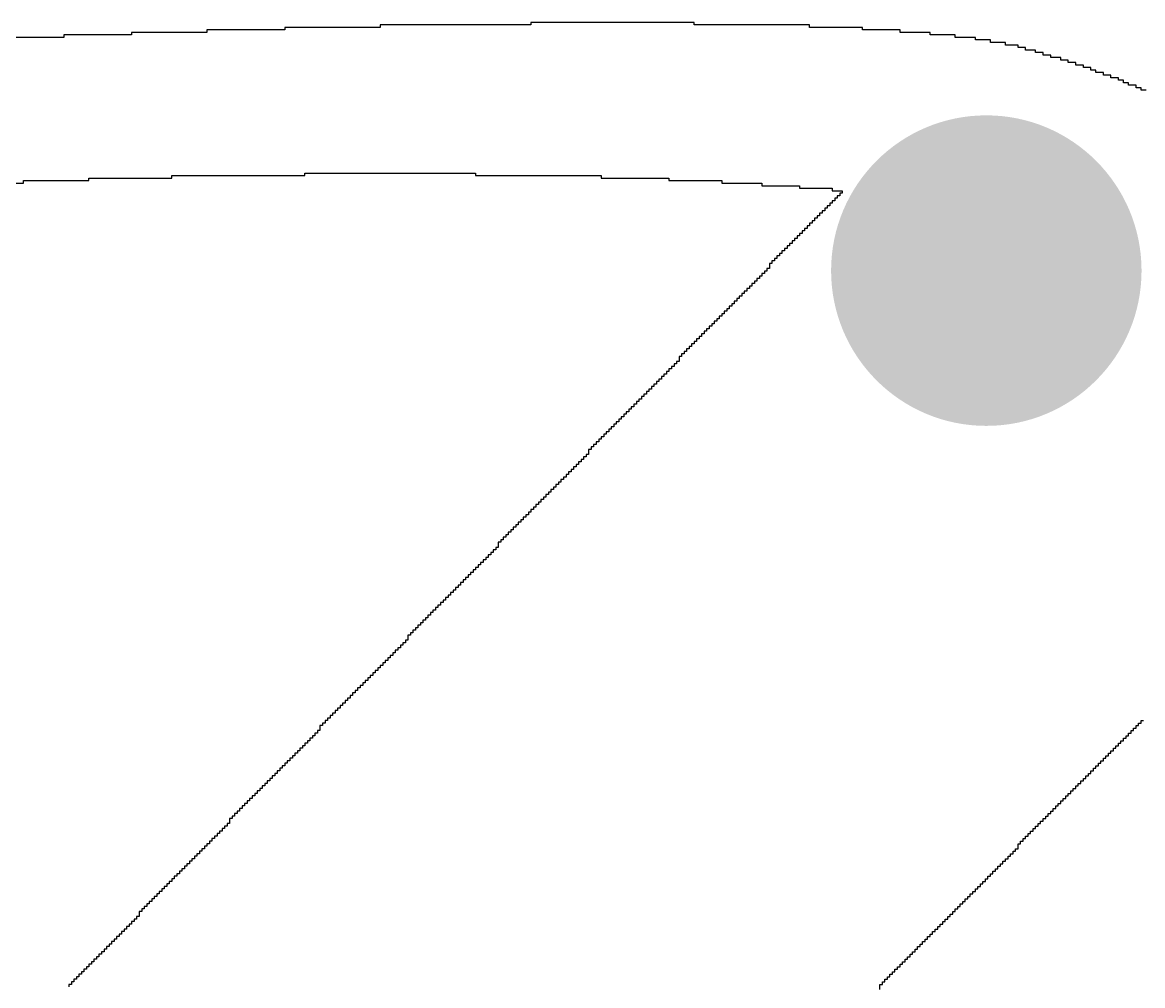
# Model space of a CAD drawing. Header units: millimetres. Extents: x -3.3 to 49.3, y -30.5 to 0.
# Drawn here: x 27.187 to 29.352, y -3.831 to -1.969 of the extents above; entities that cross this region are included whole.
import ezdxf

# ---------------------------------------------------------------- set-up
doc = ezdxf.new("R2010")
doc.units = ezdxf.units.MM
for name, color, linetype in [('BottomLayer', 5, 'Continuous'), ('TopLayer', 1, 'Continuous'), ('TopOverlay', 2, 'Continuous'), ('ViaHoleLayer', 16, 'Continuous')]:
    doc.layers.add(name, color=color, linetype=linetype)

msp = doc.modelspace()

# ---------------------------------------------------------------- hatches: boundary and pattern name
at = {"layer": 'BottomLayer'}
h = msp.add_hatch(color=5, dxfattribs=at)
edge = h.paths.add_edge_path()
edge.add_arc((29.0499, -2.449), 0.3, 0, 360)
at = {"layer": 'TopLayer'}
h = msp.add_hatch(color=1, dxfattribs=at)
edge = h.paths.add_edge_path()
edge.add_arc((29.0499, -2.449), 0.3, 0, 360)
at = {"layer": 'ViaHoleLayer'}
h = msp.add_hatch(color=16, dxfattribs=at)
edge = h.paths.add_edge_path()
edge.add_arc((29.0499, -2.449), 0.15, 0, 360)

# ---------------------------------------------------------------- linework, layer by layer
at = {"layer": 'TopOverlay'}
for p, q in [((28.4851, -1.9694), (28.1697, -1.9694)), ((28.1697, -1.9694), (28.1697, -1.9743)), ((28.4851, -1.9743), (28.4851, -1.9694)), ((27.5437, -1.9888), (27.3981, -1.9888)), ((27.3981, -1.9888), (27.3981, -1.9937)), ((27.6941, -1.984), (27.5437, -1.984)), ((27.5437, -1.984), (27.5437, -1.9888)), ((27.8785, -1.9791), (27.6941, -1.9791)), ((27.6941, -1.9791), (27.6941, -1.984)), ((28.1697, -1.9743), (27.8785, -1.9743)), ((27.8785, -1.9743), (27.8785, -1.9791)), ((28.7084, -1.9743), (28.4851, -1.9743)), ((28.7084, -1.9791), (28.7084, -1.9743)), ((28.8103, -1.9791), (28.7084, -1.9791)), ((28.8103, -1.984), (28.8103, -1.9791)), ((28.8831, -1.984), (28.8103, -1.984)), ((28.8831, -1.9888), (28.8831, -1.984)), ((28.9413, -1.9888), (28.8831, -1.9888)), ((28.9413, -1.9937), (28.9413, -1.9888)), ((27.2671, -1.9985), (27.1506, -1.9985)), ((27.3981, -1.9937), (27.2671, -1.9937)), ((27.2671, -1.9937), (27.2671, -1.9985)), ((28.9899, -1.9937), (28.9413, -1.9937)), ((28.9899, -1.9985), (28.9899, -1.9937)), ((29.0287, -1.9985), (28.9899, -1.9985)), ((29.0287, -2.0034), (29.0287, -1.9985)), ((29.0578, -2.0034), (29.0287, -2.0034)), ((29.0578, -2.0082), (29.0578, -2.0034)), ((29.0869, -2.0082), (29.0578, -2.0082)), ((29.0869, -2.0131), (29.0869, -2.0082)), ((29.1112, -2.0131), (29.0869, -2.0131)), ((29.1112, -2.0179), (29.1112, -2.0131)), ((29.1257, -2.0179), (29.1112, -2.0179)), ((29.1257, -2.0228), (29.1257, -2.0179)), ((29.1451, -2.0228), (29.1257, -2.0228)), ((29.1451, -2.0276), (29.1451, -2.0228)), ((29.1597, -2.0276), (29.1451, -2.0276)), ((29.1597, -2.0325), (29.1597, -2.0276)), ((29.1743, -2.0325), (29.1597, -2.0325)), ((29.1743, -2.0374), (29.1743, -2.0325)), ((29.1937, -2.0374), (29.1743, -2.0374)), ((29.1937, -2.0422), (29.1937, -2.0374)), ((29.2082, -2.0422), (29.1937, -2.0422)), ((29.2082, -2.0471), (29.2082, -2.0422)), ((29.2228, -2.0471), (29.2082, -2.0471)), ((29.2228, -2.0519), (29.2228, -2.0471)), ((29.2374, -2.0519), (29.2228, -2.0519)), ((29.2374, -2.0568), (29.2374, -2.0519)), ((29.2519, -2.0568), (29.2374, -2.0568)), ((29.2519, -2.0616), (29.2519, -2.0568)), ((29.2616, -2.0616), (29.2519, -2.0616)), ((29.2616, -2.0665), (29.2616, -2.0616)), ((29.2762, -2.0665), (29.2616, -2.0665)), ((29.2762, -2.0713), (29.2762, -2.0665)), ((29.2907, -2.0713), (29.2762, -2.0713)), ((29.2907, -2.0762), (29.2907, -2.0713)), ((29.3053, -2.0762), (29.2907, -2.0762)), ((29.3053, -2.081), (29.3053, -2.0762)), ((29.315, -2.081), (29.3053, -2.081)), ((29.315, -2.0859), (29.315, -2.081)), ((29.3247, -2.0859), (29.315, -2.0859)), ((29.3247, -2.0907), (29.3247, -2.0859)), ((29.3393, -2.0907), (29.3247, -2.0907)), ((29.3393, -2.0956), (29.3393, -2.0907)), ((29.349, -2.0956), (29.3393, -2.0956)), ((29.349, -2.1004), (29.349, -2.0956)), ((29.3587, -2.1004), (29.349, -2.1004)), ((27.3156, -2.2751), (27.3156, -2.2703)), ((27.3156, -2.2703), (27.4757, -2.2703)), ((27.4757, -2.2703), (27.4757, -2.2654)), ((27.4757, -2.2654), (27.7329, -2.2654)), ((27.7329, -2.2654), (27.7329, -2.2606)), ((27.7329, -2.2606), (28.0629, -2.2606)), ((28.0629, -2.2606), (28.0629, -2.2654)), ((28.0629, -2.2654), (28.3056, -2.2654)), ((28.3056, -2.2654), (28.3056, -2.2703)), ((28.3056, -2.2703), (28.4366, -2.2703)), ((28.4366, -2.2703), (28.4366, -2.2751)), ((27.0778, -2.28), (27.1894, -2.28)), ((27.1894, -2.28), (27.1894, -2.2751)), ((27.1894, -2.2751), (27.3156, -2.2751)), ((28.4366, -2.2751), (28.5385, -2.2751)), ((28.5385, -2.2751), (28.5385, -2.28)), ((28.5385, -2.28), (28.6162, -2.28)), ((28.6162, -2.28), (28.6162, -2.2849)), ((28.6162, -2.2849), (28.689, -2.2849)), ((28.689, -2.2849), (28.689, -2.2897)), ((28.689, -2.2897), (28.7521, -2.2897)), ((28.7521, -2.2897), (28.7521, -2.2946)), ((28.7521, -2.2946), (28.7715, -2.2946)), ((28.7715, -2.2946), (28.7715, -2.2994)), ((28.7569, -2.314), (28.7521, -2.314)), ((28.7521, -2.314), (28.7521, -2.3188)), ((28.7618, -2.3091), (28.7569, -2.3091)), ((28.7569, -2.3091), (28.7569, -2.314)), ((28.7666, -2.3043), (28.7618, -2.3043)), ((28.7618, -2.3043), (28.7618, -2.3091)), ((28.7715, -2.2994), (28.7666, -2.2994)), ((28.7666, -2.2994), (28.7666, -2.3043)), ((28.7375, -2.3334), (28.7326, -2.3334)), ((28.7326, -2.3334), (28.7326, -2.3382)), ((28.7424, -2.3285), (28.7375, -2.3285)), ((28.7375, -2.3285), (28.7375, -2.3334)), ((28.7472, -2.3237), (28.7424, -2.3237)), ((28.7424, -2.3237), (28.7424, -2.3285)), ((28.7521, -2.3188), (28.7472, -2.3188)), ((28.7472, -2.3188), (28.7472, -2.3237)), ((28.7132, -2.3576), (28.7084, -2.3576)), ((28.7084, -2.3576), (28.7084, -2.3625)), ((28.7181, -2.3528), (28.7132, -2.3528)), ((28.7132, -2.3528), (28.7132, -2.3576)), ((28.7229, -2.3479), (28.7181, -2.3479)), ((28.7181, -2.3479), (28.7181, -2.3528)), ((28.7278, -2.3431), (28.7229, -2.3431)), ((28.7229, -2.3431), (28.7229, -2.3479)), ((28.7326, -2.3382), (28.7278, -2.3382)), ((28.7278, -2.3382), (28.7278, -2.3431)), ((28.6938, -2.3771), (28.689, -2.3771)), ((28.689, -2.3771), (28.689, -2.3819)), ((28.6987, -2.3722), (28.6938, -2.3722)), ((28.6938, -2.3722), (28.6938, -2.3771)), ((28.7035, -2.3674), (28.6987, -2.3674)), ((28.6987, -2.3674), (28.6987, -2.3722)), ((28.7084, -2.3625), (28.7035, -2.3625)), ((28.7035, -2.3625), (28.7035, -2.3674)), ((28.6696, -2.4013), (28.6647, -2.4013)), ((28.6647, -2.4013), (28.6647, -2.4062)), ((28.6744, -2.3965), (28.6696, -2.3965)), ((28.6696, -2.3965), (28.6696, -2.4013)), ((28.6793, -2.3916), (28.6744, -2.3916)), ((28.6744, -2.3916), (28.6744, -2.3965)), ((28.6841, -2.3868), (28.6793, -2.3868)), ((28.6793, -2.3868), (28.6793, -2.3916)), ((28.689, -2.3819), (28.6841, -2.3819)), ((28.6841, -2.3819), (28.6841, -2.3868)), ((28.6501, -2.4207), (28.6453, -2.4207)), ((28.6453, -2.4207), (28.6453, -2.4256)), ((28.655, -2.4159), (28.6501, -2.4159)), ((28.6501, -2.4159), (28.6501, -2.4207)), ((28.6599, -2.411), (28.655, -2.411)), ((28.655, -2.411), (28.655, -2.4159)), ((28.6647, -2.4062), (28.6599, -2.4062)), ((28.6599, -2.4062), (28.6599, -2.411)), ((28.6307, -2.445), (28.6259, -2.445)), ((28.6259, -2.445), (28.6259, -2.4499)), ((28.6356, -2.4353), (28.6307, -2.4353)), ((28.6307, -2.4353), (28.6307, -2.445)), ((28.6404, -2.4304), (28.6356, -2.4304)), ((28.6356, -2.4304), (28.6356, -2.4353)), ((28.6453, -2.4256), (28.6404, -2.4256)), ((28.6404, -2.4256), (28.6404, -2.4304)), ((28.6113, -2.4644), (28.6065, -2.4644)), ((28.6065, -2.4644), (28.6065, -2.4693)), ((28.6162, -2.4596), (28.6113, -2.4596)), ((28.6113, -2.4596), (28.6113, -2.4644)), ((28.621, -2.4547), (28.6162, -2.4547)), ((28.6162, -2.4547), (28.6162, -2.4596)), ((28.6259, -2.4499), (28.621, -2.4499)), ((28.621, -2.4499), (28.621, -2.4547)), ((28.5871, -2.4887), (28.5822, -2.4887)), ((28.5822, -2.4887), (28.5822, -2.4935)), ((28.5919, -2.4838), (28.5871, -2.4838)), ((28.5871, -2.4838), (28.5871, -2.4887)), ((28.5968, -2.479), (28.5919, -2.479)), ((28.5919, -2.479), (28.5919, -2.4838)), ((28.6016, -2.4741), (28.5968, -2.4741)), ((28.5968, -2.4741), (28.5968, -2.479)), ((28.6065, -2.4693), (28.6016, -2.4693)), ((28.6016, -2.4693), (28.6016, -2.4741)), ((28.5676, -2.5081), (28.5628, -2.5081)), ((28.5628, -2.5081), (28.5628, -2.5129)), ((28.5725, -2.5032), (28.5676, -2.5032)), ((28.5676, -2.5032), (28.5676, -2.5081)), ((28.5774, -2.4984), (28.5725, -2.4984)), ((28.5725, -2.4984), (28.5725, -2.5032)), ((28.5822, -2.4935), (28.5774, -2.4935)), ((28.5774, -2.4935), (28.5774, -2.4984)), ((28.5434, -2.5324), (28.5385, -2.5324)), ((28.5385, -2.5324), (28.5385, -2.5372)), ((28.5482, -2.5275), (28.5434, -2.5275)), ((28.5434, -2.5275), (28.5434, -2.5324)), ((28.5531, -2.5226), (28.5482, -2.5226)), ((28.5482, -2.5226), (28.5482, -2.5275)), ((28.5579, -2.5178), (28.5531, -2.5178)), ((28.5531, -2.5178), (28.5531, -2.5226)), ((28.5628, -2.5129), (28.5579, -2.5129)), ((28.5579, -2.5129), (28.5579, -2.5178)), ((28.524, -2.5518), (28.5191, -2.5518)), ((28.5191, -2.5518), (28.5191, -2.5566)), ((28.5288, -2.5469), (28.524, -2.5469)), ((28.524, -2.5469), (28.524, -2.5518)), ((28.5337, -2.5421), (28.5288, -2.5421)), ((28.5288, -2.5421), (28.5288, -2.5469)), ((28.5385, -2.5372), (28.5337, -2.5372)), ((28.5337, -2.5372), (28.5337, -2.5421)), ((28.4997, -2.576), (28.4949, -2.576)), ((28.4949, -2.576), (28.4949, -2.5809)), ((28.5046, -2.5712), (28.4997, -2.5712)), ((28.4997, -2.5712), (28.4997, -2.576)), ((28.5094, -2.5663), (28.5046, -2.5663)), ((28.5046, -2.5663), (28.5046, -2.5712)), ((28.5143, -2.5615), (28.5094, -2.5615)), ((28.5094, -2.5615), (28.5094, -2.5663)), ((28.5191, -2.5566), (28.5143, -2.5566)), ((28.5143, -2.5566), (28.5143, -2.5615)), ((28.4803, -2.5954), (28.4754, -2.5954)), ((28.4754, -2.5954), (28.4754, -2.6003)), ((28.4851, -2.5906), (28.4803, -2.5906)), ((28.4803, -2.5906), (28.4803, -2.5954)), ((28.49, -2.5857), (28.4851, -2.5857)), ((28.4851, -2.5857), (28.4851, -2.5906)), ((28.4949, -2.5809), (28.49, -2.5809)), ((28.49, -2.5809), (28.49, -2.5857)), ((28.4609, -2.6149), (28.456, -2.6149)), ((28.456, -2.6149), (28.456, -2.6246)), ((28.4657, -2.61), (28.4609, -2.61)), ((28.4609, -2.61), (28.4609, -2.6149)), ((28.4706, -2.6051), (28.4657, -2.6051)), ((28.4657, -2.6051), (28.4657, -2.61)), ((28.4754, -2.6003), (28.4706, -2.6003)), ((28.4706, -2.6003), (28.4706, -2.6051)), ((28.4415, -2.6391), (28.4366, -2.6391)), ((28.4366, -2.6391), (28.4366, -2.644)), ((28.4463, -2.6343), (28.4415, -2.6343)), ((28.4415, -2.6343), (28.4415, -2.6391)), ((28.4512, -2.6294), (28.4463, -2.6294)), ((28.4463, -2.6294), (28.4463, -2.6343)), ((28.456, -2.6246), (28.4512, -2.6246)), ((28.4512, -2.6246), (28.4512, -2.6294)), ((28.4221, -2.6585), (28.4172, -2.6585)), ((28.4172, -2.6585), (28.4172, -2.6634)), ((28.4269, -2.6537), (28.4221, -2.6537)), ((28.4221, -2.6537), (28.4221, -2.6585)), ((28.4318, -2.6488), (28.4269, -2.6488)), ((28.4269, -2.6488), (28.4269, -2.6537)), ((28.4366, -2.644), (28.4318, -2.644)), ((28.4318, -2.644), (28.4318, -2.6488)), ((28.3978, -2.6828), (28.3929, -2.6828)), ((28.3929, -2.6828), (28.3929, -2.6876)), ((28.4026, -2.6779), (28.3978, -2.6779)), ((28.3978, -2.6779), (28.3978, -2.6828)), ((28.4075, -2.6731), (28.4026, -2.6731)), ((28.4026, -2.6731), (28.4026, -2.6779)), ((28.4124, -2.6682), (28.4075, -2.6682)), ((28.4075, -2.6682), (28.4075, -2.6731)), ((28.4172, -2.6634), (28.4124, -2.6634)), ((28.4124, -2.6634), (28.4124, -2.6682)), ((28.3784, -2.7022), (28.3735, -2.7022)), ((28.3735, -2.7022), (28.3735, -2.7071)), ((28.3832, -2.6974), (28.3784, -2.6974)), ((28.3784, -2.6974), (28.3784, -2.7022)), ((28.3881, -2.6925), (28.3832, -2.6925)), ((28.3832, -2.6925), (28.3832, -2.6974)), ((28.3929, -2.6876), (28.3881, -2.6876)), ((28.3881, -2.6876), (28.3881, -2.6925)), ((28.3541, -2.7265), (28.3493, -2.7265)), ((28.3493, -2.7265), (28.3493, -2.7313)), ((28.359, -2.7216), (28.3541, -2.7216)), ((28.3541, -2.7216), (28.3541, -2.7265)), ((28.3638, -2.7168), (28.359, -2.7168)), ((28.359, -2.7168), (28.359, -2.7216)), ((28.3687, -2.7119), (28.3638, -2.7119)), ((28.3638, -2.7119), (28.3638, -2.7168)), ((28.3735, -2.7071), (28.3687, -2.7071)), ((28.3687, -2.7071), (28.3687, -2.7119)), ((28.3347, -2.7459), (28.3299, -2.7459)), ((28.3299, -2.7459), (28.3299, -2.7507)), ((28.3396, -2.741), (28.3347, -2.741)), ((28.3347, -2.741), (28.3347, -2.7459)), ((28.3444, -2.7362), (28.3396, -2.7362)), ((28.3396, -2.7362), (28.3396, -2.741)), ((28.3493, -2.7313), (28.3444, -2.7313)), ((28.3444, -2.7313), (28.3444, -2.7362)), ((28.3104, -2.7701), (28.3056, -2.7701)), ((28.3056, -2.7701), (28.3056, -2.775)), ((28.3153, -2.7653), (28.3104, -2.7653)), ((28.3104, -2.7653), (28.3104, -2.7701)), ((28.3201, -2.7604), (28.3153, -2.7604)), ((28.3153, -2.7604), (28.3153, -2.7653)), ((28.325, -2.7556), (28.3201, -2.7556)), ((28.3201, -2.7556), (28.3201, -2.7604)), ((28.3299, -2.7507), (28.325, -2.7507)), ((28.325, -2.7507), (28.325, -2.7556)), ((28.291, -2.7896), (28.2862, -2.7896)), ((28.2862, -2.7896), (28.2862, -2.7944)), ((28.2959, -2.7847), (28.291, -2.7847)), ((28.291, -2.7847), (28.291, -2.7896)), ((28.3007, -2.7799), (28.2959, -2.7799)), ((28.2959, -2.7799), (28.2959, -2.7847)), ((28.3056, -2.775), (28.3007, -2.775)), ((28.3007, -2.775), (28.3007, -2.7799)), ((28.2716, -2.8138), (28.2668, -2.8138)), ((28.2668, -2.8138), (28.2668, -2.8187)), ((28.2765, -2.809), (28.2716, -2.809)), ((28.2716, -2.809), (28.2716, -2.8138)), ((28.2813, -2.8041), (28.2765, -2.8041)), ((28.2765, -2.8041), (28.2765, -2.809)), ((28.2862, -2.7944), (28.2813, -2.7944)), ((28.2813, -2.7944), (28.2813, -2.8041)), ((28.2522, -2.8332), (28.2474, -2.8332)), ((28.2474, -2.8332), (28.2474, -2.8381)), ((28.2571, -2.8284), (28.2522, -2.8284)), ((28.2522, -2.8284), (28.2522, -2.8332)), ((28.2619, -2.8235), (28.2571, -2.8235)), ((28.2571, -2.8235), (28.2571, -2.8284)), ((28.2668, -2.8187), (28.2619, -2.8187)), ((28.2619, -2.8187), (28.2619, -2.8235)), ((28.2279, -2.8575), (28.2231, -2.8575)), ((28.2231, -2.8575), (28.2231, -2.8624)), ((28.2328, -2.8526), (28.2279, -2.8526)), ((28.2279, -2.8526), (28.2279, -2.8575)), ((28.2376, -2.8478), (28.2328, -2.8478)), ((28.2328, -2.8478), (28.2328, -2.8526)), ((28.2425, -2.8429), (28.2376, -2.8429)), ((28.2376, -2.8429), (28.2376, -2.8478)), ((28.2474, -2.8381), (28.2425, -2.8381)), ((28.2425, -2.8381), (28.2425, -2.8429)), ((28.2085, -2.8769), (28.2037, -2.8769)), ((28.2037, -2.8769), (28.2037, -2.8818)), ((28.2134, -2.8721), (28.2085, -2.8721)), ((28.2085, -2.8721), (28.2085, -2.8769)), ((28.2182, -2.8672), (28.2134, -2.8672)), ((28.2134, -2.8672), (28.2134, -2.8721)), ((28.2231, -2.8624), (28.2182, -2.8624)), ((28.2182, -2.8624), (28.2182, -2.8672)), ((28.1891, -2.8963), (28.1843, -2.8963)), ((28.1843, -2.8963), (28.1843, -2.9012)), ((28.194, -2.8915), (28.1891, -2.8915)), ((28.1891, -2.8915), (28.1891, -2.8963)), ((28.1988, -2.8866), (28.194, -2.8866)), ((28.194, -2.8866), (28.194, -2.8915)), ((28.2037, -2.8818), (28.1988, -2.8818)), ((28.1988, -2.8818), (28.1988, -2.8866)), ((28.1649, -2.9206), (28.16, -2.9206)), ((28.16, -2.9206), (28.16, -2.9254)), ((28.1697, -2.9157), (28.1649, -2.9157)), ((28.1649, -2.9157), (28.1649, -2.9206)), ((28.1746, -2.9109), (28.1697, -2.9109)), ((28.1697, -2.9109), (28.1697, -2.9157)), ((28.1794, -2.906), (28.1746, -2.906)), ((28.1746, -2.906), (28.1746, -2.9109)), ((28.1843, -2.9012), (28.1794, -2.9012)), ((28.1794, -2.9012), (28.1794, -2.906)), ((28.1454, -2.94), (28.1406, -2.94)), ((28.1406, -2.94), (28.1406, -2.9449)), ((28.1503, -2.9351), (28.1454, -2.9351)), ((28.1454, -2.9351), (28.1454, -2.94)), ((28.1551, -2.9303), (28.1503, -2.9303)), ((28.1503, -2.9303), (28.1503, -2.9351)), ((28.16, -2.9254), (28.1551, -2.9254)), ((28.1551, -2.9254), (28.1551, -2.9303)), ((28.1212, -2.9643), (28.1163, -2.9643)), ((28.1163, -2.9643), (28.1163, -2.9691)), ((28.126, -2.9594), (28.1212, -2.9594)), ((28.1212, -2.9594), (28.1212, -2.9643)), ((28.1309, -2.9546), (28.126, -2.9546)), ((28.126, -2.9546), (28.126, -2.9594)), ((28.1357, -2.9497), (28.1309, -2.9497)), ((28.1309, -2.9497), (28.1309, -2.9546)), ((28.1406, -2.9449), (28.1357, -2.9449)), ((28.1357, -2.9449), (28.1357, -2.9497)), ((28.1066, -2.9837), (28.1018, -2.9837)), ((28.1018, -2.9837), (28.1018, -2.9885)), ((28.1115, -2.974), (28.1066, -2.974)), ((28.1066, -2.974), (28.1066, -2.9837)), ((28.1163, -2.9691), (28.1115, -2.9691)), ((28.1115, -2.9691), (28.1115, -2.974)), ((28.0824, -3.0079), (28.0775, -3.0079)), ((28.0775, -3.0079), (28.0775, -3.0128)), ((28.0872, -3.0031), (28.0824, -3.0031)), ((28.0824, -3.0031), (28.0824, -3.0079)), ((28.0921, -2.9982), (28.0872, -2.9982)), ((28.0872, -2.9982), (28.0872, -3.0031)), ((28.0969, -2.9934), (28.0921, -2.9934)), ((28.0921, -2.9934), (28.0921, -2.9982)), ((28.1018, -2.9885), (28.0969, -2.9885)), ((28.0969, -2.9885), (28.0969, -2.9934)), ((28.0629, -3.0274), (28.0581, -3.0274)), ((28.0581, -3.0274), (28.0581, -3.0322)), ((28.0678, -3.0225), (28.0629, -3.0225)), ((28.0629, -3.0225), (28.0629, -3.0274)), ((28.0726, -3.0176), (28.0678, -3.0176)), ((28.0678, -3.0176), (28.0678, -3.0225)), ((28.0775, -3.0128), (28.0726, -3.0128)), ((28.0726, -3.0128), (28.0726, -3.0176)), ((28.0387, -3.0516), (28.0338, -3.0516)), ((28.0338, -3.0516), (28.0338, -3.0565)), ((28.0435, -3.0468), (28.0387, -3.0468)), ((28.0387, -3.0468), (28.0387, -3.0516)), ((28.0484, -3.0419), (28.0435, -3.0419)), ((28.0435, -3.0419), (28.0435, -3.0468)), ((28.0532, -3.0371), (28.0484, -3.0371)), ((28.0484, -3.0371), (28.0484, -3.0419)), ((28.0581, -3.0322), (28.0532, -3.0322)), ((28.0532, -3.0322), (28.0532, -3.0371)), ((28.0193, -3.071), (28.0144, -3.071)), ((28.0144, -3.071), (28.0144, -3.0759)), ((28.0241, -3.0662), (28.0193, -3.0662)), ((28.0193, -3.0662), (28.0193, -3.071)), ((28.029, -3.0613), (28.0241, -3.0613)), ((28.0241, -3.0613), (28.0241, -3.0662)), ((28.0338, -3.0565), (28.029, -3.0565)), ((28.029, -3.0565), (28.029, -3.0613)), ((27.995, -3.0953), (27.9901, -3.0953)), ((27.9901, -3.0953), (27.9901, -3.1001)), ((27.9999, -3.0904), (27.995, -3.0904)), ((27.995, -3.0904), (27.995, -3.0953)), ((28.0047, -3.0856), (27.9999, -3.0856)), ((27.9999, -3.0856), (27.9999, -3.0904)), ((28.0096, -3.0807), (28.0047, -3.0807)), ((28.0047, -3.0807), (28.0047, -3.0856)), ((28.0144, -3.0759), (28.0096, -3.0759)), ((28.0096, -3.0759), (28.0096, -3.0807)), ((27.9756, -3.1147), (27.9707, -3.1147)), ((27.9707, -3.1147), (27.9707, -3.1196)), ((27.9804, -3.1099), (27.9756, -3.1099)), ((27.9756, -3.1099), (27.9756, -3.1147)), ((27.9853, -3.105), (27.9804, -3.105)), ((27.9804, -3.105), (27.9804, -3.1099)), ((27.9901, -3.1001), (27.9853, -3.1001)), ((27.9853, -3.1001), (27.9853, -3.105)), ((27.9513, -3.139), (27.9465, -3.139)), ((27.9465, -3.139), (27.9465, -3.1438)), ((27.9562, -3.1341), (27.9513, -3.1341)), ((27.9513, -3.1341), (27.9513, -3.139)), ((27.961, -3.1293), (27.9562, -3.1293)), ((27.9562, -3.1293), (27.9562, -3.1341)), ((27.9659, -3.1244), (27.961, -3.1244)), ((27.961, -3.1244), (27.961, -3.1293)), ((27.9707, -3.1196), (27.9659, -3.1196)), ((27.9659, -3.1196), (27.9659, -3.1244)), ((27.9368, -3.1535), (27.9319, -3.1535)), ((27.9319, -3.1535), (27.9319, -3.1632)), ((27.9416, -3.1487), (27.9368, -3.1487)), ((27.9368, -3.1487), (27.9368, -3.1535)), ((27.9465, -3.1438), (27.9416, -3.1438)), ((27.9416, -3.1438), (27.9416, -3.1487)), ((27.9174, -3.1778), (27.9125, -3.1778)), ((27.9125, -3.1778), (27.9125, -3.1826)), ((27.9222, -3.1729), (27.9174, -3.1729)), ((27.9174, -3.1729), (27.9174, -3.1778)), ((27.9271, -3.1681), (27.9222, -3.1681)), ((27.9222, -3.1681), (27.9222, -3.1729)), ((27.9319, -3.1632), (27.9271, -3.1632)), ((27.9271, -3.1632), (27.9271, -3.1681)), ((27.8931, -3.2021), (27.8882, -3.2021)), ((27.8882, -3.2021), (27.8882, -3.2069)), ((27.8979, -3.1972), (27.8931, -3.1972)), ((27.8931, -3.1972), (27.8931, -3.2021)), ((27.9028, -3.1924), (27.8979, -3.1924)), ((27.8979, -3.1924), (27.8979, -3.1972)), ((27.9076, -3.1875), (27.9028, -3.1875)), ((27.9028, -3.1875), (27.9028, -3.1924)), ((27.9125, -3.1826), (27.9076, -3.1826)), ((27.9076, -3.1826), (27.9076, -3.1875)), ((27.8737, -3.2215), (27.8688, -3.2215)), ((27.8688, -3.2215), (27.8688, -3.2263)), ((27.8785, -3.2166), (27.8737, -3.2166)), ((27.8737, -3.2166), (27.8737, -3.2215)), ((27.8834, -3.2118), (27.8785, -3.2118)), ((27.8785, -3.2118), (27.8785, -3.2166)), ((27.8882, -3.2069), (27.8834, -3.2069)), ((27.8834, -3.2069), (27.8834, -3.2118)), ((27.8494, -3.2457), (27.8446, -3.2457)), ((27.8446, -3.2457), (27.8446, -3.2506)), ((27.8543, -3.2409), (27.8494, -3.2409)), ((27.8494, -3.2409), (27.8494, -3.2457)), ((27.8591, -3.236), (27.8543, -3.236)), ((27.8543, -3.236), (27.8543, -3.2409)), ((27.864, -3.2312), (27.8591, -3.2312)), ((27.8591, -3.2312), (27.8591, -3.236)), ((27.8688, -3.2263), (27.864, -3.2263)), ((27.864, -3.2263), (27.864, -3.2312)), ((27.83, -3.2651), (27.8251, -3.2651)), ((27.8251, -3.2651), (27.8251, -3.27)), ((27.8349, -3.2603), (27.83, -3.2603)), ((27.83, -3.2603), (27.83, -3.2651)), ((27.8397, -3.2554), (27.8349, -3.2554)), ((27.8349, -3.2554), (27.8349, -3.2603)), ((27.8446, -3.2506), (27.8397, -3.2506)), ((27.8397, -3.2506), (27.8397, -3.2554)), ((27.8057, -3.2894), (27.8009, -3.2894)), ((27.8009, -3.2894), (27.8009, -3.2943)), ((27.8106, -3.2846), (27.8057, -3.2846)), ((27.8057, -3.2846), (27.8057, -3.2894)), ((27.8154, -3.2797), (27.8106, -3.2797)), ((27.8106, -3.2797), (27.8106, -3.2846)), ((27.8203, -3.2749), (27.8154, -3.2749)), ((27.8154, -3.2749), (27.8154, -3.2797)), ((27.8251, -3.27), (27.8203, -3.27)), ((27.8203, -3.27), (27.8203, -3.2749)), ((27.7863, -3.3088), (27.7815, -3.3088)), ((27.7815, -3.3088), (27.7815, -3.3137)), ((27.7912, -3.304), (27.7863, -3.304)), ((27.7863, -3.304), (27.7863, -3.3088)), ((27.796, -3.2991), (27.7912, -3.2991)), ((27.7912, -3.2991), (27.7912, -3.304)), ((27.8009, -3.2943), (27.796, -3.2943)), ((27.796, -3.2943), (27.796, -3.2991)), ((27.7669, -3.3282), (27.7621, -3.3282)), ((27.7621, -3.3282), (27.7621, -3.3379)), ((27.7718, -3.3234), (27.7669, -3.3234)), ((27.7669, -3.3234), (27.7669, -3.3282)), ((27.7766, -3.3185), (27.7718, -3.3185)), ((27.7718, -3.3185), (27.7718, -3.3234)), ((27.7815, -3.3137), (27.7766, -3.3137)), ((27.7766, -3.3137), (27.7766, -3.3185)), ((29.3344, -3.3379), (29.3344, -3.3331)), ((29.3344, -3.3331), (29.3393, -3.3331)), ((29.3393, -3.3331), (29.3393, -3.3282)), ((29.3393, -3.3282), (29.3441, -3.3282)), ((29.3441, -3.3282), (29.3441, -3.3234)), ((29.3441, -3.3234), (29.349, -3.3234)), ((29.349, -3.3234), (29.349, -3.3185)), ((29.349, -3.3185), (29.3538, -3.3185)), ((27.7475, -3.3525), (27.7426, -3.3525)), ((27.7426, -3.3525), (27.7426, -3.3574)), ((27.7524, -3.3476), (27.7475, -3.3476)), ((27.7475, -3.3476), (27.7475, -3.3525)), ((27.7572, -3.3428), (27.7524, -3.3428)), ((27.7524, -3.3428), (27.7524, -3.3476)), ((27.7621, -3.3379), (27.7572, -3.3379)), ((27.7572, -3.3379), (27.7572, -3.3428)), ((29.315, -3.3574), (29.315, -3.3525)), ((29.315, -3.3525), (29.3199, -3.3525)), ((29.3199, -3.3525), (29.3199, -3.3476)), ((29.3199, -3.3476), (29.3247, -3.3476)), ((29.3247, -3.3476), (29.3247, -3.3428)), ((29.3247, -3.3428), (29.3296, -3.3428)), ((29.3296, -3.3428), (29.3296, -3.3379)), ((29.3296, -3.3379), (29.3344, -3.3379)), ((27.7232, -3.3768), (27.7184, -3.3768)), ((27.7184, -3.3768), (27.7184, -3.3816)), ((27.7281, -3.3719), (27.7232, -3.3719)), ((27.7232, -3.3719), (27.7232, -3.3768)), ((27.7329, -3.3671), (27.7281, -3.3671)), ((27.7281, -3.3671), (27.7281, -3.3719)), ((27.7378, -3.3622), (27.7329, -3.3622)), ((27.7329, -3.3622), (27.7329, -3.3671)), ((27.7426, -3.3574), (27.7378, -3.3574)), ((27.7378, -3.3574), (27.7378, -3.3622)), ((29.2907, -3.3816), (29.2907, -3.3768)), ((29.2907, -3.3768), (29.2956, -3.3768)), ((29.2956, -3.3768), (29.2956, -3.3719)), ((29.2956, -3.3719), (29.3004, -3.3719)), ((29.3004, -3.3719), (29.3004, -3.3671)), ((29.3004, -3.3671), (29.3053, -3.3671)), ((29.3053, -3.3671), (29.3053, -3.3622)), ((29.3053, -3.3622), (29.3101, -3.3622)), ((29.3101, -3.3622), (29.3101, -3.3574)), ((29.3101, -3.3574), (29.315, -3.3574)), ((27.7038, -3.3962), (27.699, -3.3962)), ((27.699, -3.3962), (27.699, -3.401)), ((27.7087, -3.3913), (27.7038, -3.3913)), ((27.7038, -3.3913), (27.7038, -3.3962)), ((27.7135, -3.3865), (27.7087, -3.3865)), ((27.7087, -3.3865), (27.7087, -3.3913)), ((27.7184, -3.3816), (27.7135, -3.3816)), ((27.7135, -3.3816), (27.7135, -3.3865)), ((29.2713, -3.401), (29.2713, -3.3962)), ((29.2713, -3.3962), (29.2762, -3.3962)), ((29.2762, -3.3962), (29.2762, -3.3913)), ((29.2762, -3.3913), (29.281, -3.3913)), ((29.281, -3.3913), (29.281, -3.3865)), ((29.281, -3.3865), (29.2859, -3.3865)), ((29.2859, -3.3865), (29.2859, -3.3816)), ((29.2859, -3.3816), (29.2907, -3.3816)), ((27.6796, -3.4204), (27.6747, -3.4204)), ((27.6747, -3.4204), (27.6747, -3.4253)), ((27.6844, -3.4156), (27.6796, -3.4156)), ((27.6796, -3.4156), (27.6796, -3.4204)), ((27.6893, -3.4107), (27.6844, -3.4107)), ((27.6844, -3.4107), (27.6844, -3.4156)), ((27.6941, -3.4059), (27.6893, -3.4059)), ((27.6893, -3.4059), (27.6893, -3.4107)), ((27.699, -3.401), (27.6941, -3.401)), ((27.6941, -3.401), (27.6941, -3.4059)), ((29.2471, -3.4253), (29.2471, -3.4204)), ((29.2471, -3.4204), (29.2519, -3.4204)), ((29.2519, -3.4204), (29.2519, -3.4156)), ((29.2519, -3.4156), (29.2568, -3.4156)), ((29.2568, -3.4156), (29.2568, -3.4107)), ((29.2568, -3.4107), (29.2616, -3.4107)), ((29.2616, -3.4107), (29.2616, -3.4059)), ((29.2616, -3.4059), (29.2665, -3.4059)), ((29.2665, -3.4059), (29.2665, -3.401)), ((29.2665, -3.401), (29.2713, -3.401)), ((27.6601, -3.4399), (27.6553, -3.4399)), ((27.6553, -3.4399), (27.6553, -3.4447)), ((27.665, -3.435), (27.6601, -3.435)), ((27.6601, -3.435), (27.6601, -3.4399)), ((27.6699, -3.4301), (27.665, -3.4301)), ((27.665, -3.4301), (27.665, -3.435)), ((27.6747, -3.4253), (27.6699, -3.4253)), ((27.6699, -3.4253), (27.6699, -3.4301)), ((29.2276, -3.4447), (29.2276, -3.4399)), ((29.2276, -3.4399), (29.2325, -3.4399)), ((29.2325, -3.4399), (29.2325, -3.435)), ((29.2325, -3.435), (29.2374, -3.435)), ((29.2374, -3.435), (29.2374, -3.4301)), ((29.2374, -3.4301), (29.2422, -3.4301)), ((29.2422, -3.4301), (29.2422, -3.4253)), ((29.2422, -3.4253), (29.2471, -3.4253)), ((27.6407, -3.4593), (27.6359, -3.4593)), ((27.6359, -3.4593), (27.6359, -3.4641)), ((27.6456, -3.4544), (27.6407, -3.4544)), ((27.6407, -3.4544), (27.6407, -3.4593)), ((27.6504, -3.4496), (27.6456, -3.4496)), ((27.6456, -3.4496), (27.6456, -3.4544)), ((27.6553, -3.4447), (27.6504, -3.4447)), ((27.6504, -3.4447), (27.6504, -3.4496)), ((29.2082, -3.4641), (29.2082, -3.4593)), ((29.2082, -3.4593), (29.2131, -3.4593)), ((29.2131, -3.4593), (29.2131, -3.4544)), ((29.2131, -3.4544), (29.2179, -3.4544)), ((29.2179, -3.4544), (29.2179, -3.4496)), ((29.2179, -3.4496), (29.2228, -3.4496)), ((29.2228, -3.4496), (29.2228, -3.4447)), ((29.2228, -3.4447), (29.2276, -3.4447)), ((27.6165, -3.4835), (27.6116, -3.4835)), ((27.6116, -3.4835), (27.6116, -3.4884)), ((27.6213, -3.4787), (27.6165, -3.4787)), ((27.6165, -3.4787), (27.6165, -3.4835)), ((27.6262, -3.4738), (27.6213, -3.4738)), ((27.6213, -3.4738), (27.6213, -3.4787)), ((27.631, -3.469), (27.6262, -3.469)), ((27.6262, -3.469), (27.6262, -3.4738)), ((27.6359, -3.4641), (27.631, -3.4641)), ((27.631, -3.4641), (27.631, -3.469)), ((29.184, -3.4884), (29.184, -3.4835)), ((29.184, -3.4835), (29.1888, -3.4835)), ((29.1888, -3.4835), (29.1888, -3.4787)), ((29.1888, -3.4787), (29.1937, -3.4787)), ((29.1937, -3.4787), (29.1937, -3.4738)), ((29.1937, -3.4738), (29.1985, -3.4738)), ((29.1985, -3.4738), (29.1985, -3.469)), ((29.1985, -3.469), (29.2034, -3.469)), ((29.2034, -3.469), (29.2034, -3.4641)), ((29.2034, -3.4641), (29.2082, -3.4641)), ((27.5971, -3.5029), (27.5922, -3.5029)), ((27.5922, -3.5029), (27.5922, -3.5078)), ((27.6019, -3.4981), (27.5971, -3.4981)), ((27.5971, -3.4981), (27.5971, -3.5029)), ((27.6068, -3.4932), (27.6019, -3.4932)), ((27.6019, -3.4932), (27.6019, -3.4981)), ((27.6116, -3.4884), (27.6068, -3.4884)), ((27.6068, -3.4884), (27.6068, -3.4932)), ((29.1646, -3.5078), (29.1646, -3.5029)), ((29.1646, -3.5029), (29.1694, -3.5029)), ((29.1694, -3.5029), (29.1694, -3.4981)), ((29.1694, -3.4981), (29.1743, -3.4981)), ((29.1743, -3.4981), (29.1743, -3.4932)), ((29.1743, -3.4932), (29.1791, -3.4932)), ((29.1791, -3.4932), (29.1791, -3.4884)), ((29.1791, -3.4884), (29.184, -3.4884)), ((27.5776, -3.5272), (27.5728, -3.5272)), ((27.5728, -3.5272), (27.5728, -3.5321)), ((27.5825, -3.5224), (27.5776, -3.5224)), ((27.5776, -3.5224), (27.5776, -3.5272)), ((27.5874, -3.5175), (27.5825, -3.5175)), ((27.5825, -3.5175), (27.5825, -3.5224)), ((27.5922, -3.5078), (27.5874, -3.5078)), ((27.5874, -3.5078), (27.5874, -3.5175)), ((29.1403, -3.5321), (29.1403, -3.5272)), ((29.1403, -3.5272), (29.1451, -3.5272)), ((29.1451, -3.5272), (29.1451, -3.5224)), ((29.1451, -3.5224), (29.15, -3.5224)), ((29.15, -3.5224), (29.15, -3.5175)), ((29.15, -3.5175), (29.1549, -3.5175)), ((29.1549, -3.5175), (29.1549, -3.5126)), ((29.1549, -3.5126), (29.1597, -3.5126)), ((29.1597, -3.5126), (29.1597, -3.5078)), ((29.1597, -3.5078), (29.1646, -3.5078)), ((27.5582, -3.5466), (27.5534, -3.5466)), ((27.5534, -3.5466), (27.5534, -3.5515)), ((27.5631, -3.5418), (27.5582, -3.5418)), ((27.5582, -3.5418), (27.5582, -3.5466)), ((27.5679, -3.5369), (27.5631, -3.5369)), ((27.5631, -3.5369), (27.5631, -3.5418)), ((27.5728, -3.5321), (27.5679, -3.5321)), ((27.5679, -3.5321), (27.5679, -3.5369)), ((29.1209, -3.5515), (29.1209, -3.5466)), ((29.1209, -3.5466), (29.1257, -3.5466)), ((29.1257, -3.5466), (29.1257, -3.5418)), ((29.1257, -3.5418), (29.1306, -3.5418)), ((29.1306, -3.5418), (29.1306, -3.5369)), ((29.1306, -3.5369), (29.1354, -3.5369)), ((29.1354, -3.5369), (29.1354, -3.5321)), ((29.1354, -3.5321), (29.1403, -3.5321)), ((27.534, -3.5709), (27.5291, -3.5709)), ((27.5291, -3.5709), (27.5291, -3.5757)), ((27.5388, -3.566), (27.534, -3.566)), ((27.534, -3.566), (27.534, -3.5709)), ((27.5437, -3.5612), (27.5388, -3.5612)), ((27.5388, -3.5612), (27.5388, -3.566)), ((27.5485, -3.5563), (27.5437, -3.5563)), ((27.5437, -3.5563), (27.5437, -3.5612)), ((27.5534, -3.5515), (27.5485, -3.5515)), ((27.5485, -3.5515), (27.5485, -3.5563)), ((29.1015, -3.5757), (29.1015, -3.5709)), ((29.1015, -3.5709), (29.1063, -3.5709)), ((29.1063, -3.5709), (29.1063, -3.566)), ((29.1063, -3.566), (29.1112, -3.566)), ((29.1112, -3.566), (29.1112, -3.5563)), ((29.1112, -3.5563), (29.116, -3.5563)), ((29.116, -3.5563), (29.116, -3.5515)), ((29.116, -3.5515), (29.1209, -3.5515)), ((27.5146, -3.5903), (27.5097, -3.5903)), ((27.5097, -3.5903), (27.5097, -3.5951)), ((27.5194, -3.5854), (27.5146, -3.5854)), ((27.5146, -3.5854), (27.5146, -3.5903)), ((27.5243, -3.5806), (27.5194, -3.5806)), ((27.5194, -3.5806), (27.5194, -3.5854)), ((27.5291, -3.5757), (27.5243, -3.5757)), ((27.5243, -3.5757), (27.5243, -3.5806)), ((29.0821, -3.5951), (29.0821, -3.5903)), ((29.0821, -3.5903), (29.0869, -3.5903)), ((29.0869, -3.5903), (29.0869, -3.5854)), ((29.0869, -3.5854), (29.0918, -3.5854)), ((29.0918, -3.5854), (29.0918, -3.5806)), ((29.0918, -3.5806), (29.0966, -3.5806)), ((29.0966, -3.5806), (29.0966, -3.5757)), ((29.0966, -3.5757), (29.1015, -3.5757)), ((27.4903, -3.6146), (27.4854, -3.6146)), ((27.4854, -3.6146), (27.4854, -3.6194)), ((27.4951, -3.6097), (27.4903, -3.6097)), ((27.4903, -3.6097), (27.4903, -3.6146)), ((27.5, -3.6049), (27.4951, -3.6049)), ((27.4951, -3.6049), (27.4951, -3.6097)), ((27.5049, -3.6), (27.5, -3.6)), ((27.5, -3.6), (27.5, -3.6049)), ((27.5097, -3.5951), (27.5049, -3.5951)), ((27.5049, -3.5951), (27.5049, -3.6)), ((29.0578, -3.6194), (29.0578, -3.6146)), ((29.0578, -3.6146), (29.0626, -3.6146)), ((29.0626, -3.6146), (29.0626, -3.6097)), ((29.0626, -3.6097), (29.0675, -3.6097)), ((29.0675, -3.6097), (29.0675, -3.6049)), ((29.0675, -3.6049), (29.0724, -3.6049)), ((29.0724, -3.6049), (29.0724, -3.6)), ((29.0724, -3.6), (29.0772, -3.6)), ((29.0772, -3.6), (29.0772, -3.5951)), ((29.0772, -3.5951), (29.0821, -3.5951)), ((27.4709, -3.634), (27.466, -3.634)), ((27.466, -3.634), (27.466, -3.6388)), ((27.4757, -3.6291), (27.4709, -3.6291)), ((27.4709, -3.6291), (27.4709, -3.634)), ((27.4806, -3.6243), (27.4757, -3.6243)), ((27.4757, -3.6243), (27.4757, -3.6291)), ((27.4854, -3.6194), (27.4806, -3.6194)), ((27.4806, -3.6194), (27.4806, -3.6243)), ((29.0384, -3.6388), (29.0384, -3.634)), ((29.0384, -3.634), (29.0432, -3.634)), ((29.0432, -3.634), (29.0432, -3.6291)), ((29.0432, -3.6291), (29.0481, -3.6291)), ((29.0481, -3.6291), (29.0481, -3.6243)), ((29.0481, -3.6243), (29.0529, -3.6243)), ((29.0529, -3.6243), (29.0529, -3.6194)), ((29.0529, -3.6194), (29.0578, -3.6194)), ((27.4466, -3.6582), (27.4418, -3.6582)), ((27.4418, -3.6582), (27.4418, -3.6631)), ((27.4515, -3.6534), (27.4466, -3.6534)), ((27.4466, -3.6534), (27.4466, -3.6582)), ((27.4563, -3.6485), (27.4515, -3.6485)), ((27.4515, -3.6485), (27.4515, -3.6534)), ((27.4612, -3.6437), (27.4563, -3.6437)), ((27.4563, -3.6437), (27.4563, -3.6485)), ((27.466, -3.6388), (27.4612, -3.6388)), ((27.4612, -3.6388), (27.4612, -3.6437)), ((29.0141, -3.6631), (29.0141, -3.6582)), ((29.0141, -3.6582), (29.019, -3.6582)), ((29.019, -3.6582), (29.019, -3.6534)), ((29.019, -3.6534), (29.0238, -3.6534)), ((29.0238, -3.6534), (29.0238, -3.6485)), ((29.0238, -3.6485), (29.0287, -3.6485)), ((29.0287, -3.6485), (29.0287, -3.6437)), ((29.0287, -3.6437), (29.0335, -3.6437)), ((29.0335, -3.6437), (29.0335, -3.6388)), ((29.0335, -3.6388), (29.0384, -3.6388)), ((27.4272, -3.6776), (27.4224, -3.6776)), ((27.4224, -3.6776), (27.4224, -3.6825)), ((27.4321, -3.6728), (27.4272, -3.6728)), ((27.4272, -3.6728), (27.4272, -3.6776)), ((27.4369, -3.6679), (27.4321, -3.6679)), ((27.4321, -3.6679), (27.4321, -3.6728)), ((27.4418, -3.6631), (27.4369, -3.6631)), ((27.4369, -3.6631), (27.4369, -3.6679)), ((28.9947, -3.6825), (28.9947, -3.6776)), ((28.9947, -3.6776), (28.9996, -3.6776)), ((28.9996, -3.6776), (28.9996, -3.6728)), ((28.9996, -3.6728), (29.0044, -3.6728)), ((29.0044, -3.6728), (29.0044, -3.6679)), ((29.0044, -3.6679), (29.0093, -3.6679)), ((29.0093, -3.6679), (29.0093, -3.6631)), ((29.0093, -3.6631), (29.0141, -3.6631)), ((27.4078, -3.7019), (27.4029, -3.7019)), ((27.4029, -3.7019), (27.4029, -3.7068)), ((27.4126, -3.6971), (27.4078, -3.6971)), ((27.4078, -3.6971), (27.4078, -3.7019)), ((27.4175, -3.6874), (27.4126, -3.6874)), ((27.4126, -3.6874), (27.4126, -3.6971)), ((27.4224, -3.6825), (27.4175, -3.6825)), ((27.4175, -3.6825), (27.4175, -3.6874)), ((28.9704, -3.7068), (28.9704, -3.7019)), ((28.9704, -3.7019), (28.9753, -3.7019)), ((28.9753, -3.7019), (28.9753, -3.6971)), ((28.9753, -3.6971), (28.9801, -3.6971)), ((28.9801, -3.6971), (28.9801, -3.6922)), ((28.9801, -3.6922), (28.985, -3.6922)), ((28.985, -3.6922), (28.985, -3.6874)), ((28.985, -3.6874), (28.9899, -3.6874)), ((28.9899, -3.6874), (28.9899, -3.6825)), ((28.9899, -3.6825), (28.9947, -3.6825)), ((27.3884, -3.7213), (27.3835, -3.7213)), ((27.3835, -3.7213), (27.3835, -3.7262)), ((27.3932, -3.7165), (27.3884, -3.7165)), ((27.3884, -3.7165), (27.3884, -3.7213)), ((27.3981, -3.7116), (27.3932, -3.7116)), ((27.3932, -3.7116), (27.3932, -3.7165)), ((27.4029, -3.7068), (27.3981, -3.7068)), ((27.3981, -3.7068), (27.3981, -3.7116)), ((28.951, -3.7262), (28.951, -3.7213)), ((28.951, -3.7213), (28.9559, -3.7213)), ((28.9559, -3.7213), (28.9559, -3.7165)), ((28.9559, -3.7165), (28.9607, -3.7165)), ((28.9607, -3.7165), (28.9607, -3.7116)), ((28.9607, -3.7116), (28.9656, -3.7116)), ((28.9656, -3.7116), (28.9656, -3.7068)), ((28.9656, -3.7068), (28.9704, -3.7068)), ((27.369, -3.7407), (27.3641, -3.7407)), ((27.3641, -3.7407), (27.3641, -3.7456)), ((27.3738, -3.7359), (27.369, -3.7359)), ((27.369, -3.7359), (27.369, -3.7407)), ((27.3787, -3.731), (27.3738, -3.731)), ((27.3738, -3.731), (27.3738, -3.7359)), ((27.3835, -3.7262), (27.3787, -3.7262)), ((27.3787, -3.7262), (27.3787, -3.731)), ((28.9316, -3.7456), (28.9316, -3.7407)), ((28.9316, -3.7407), (28.9365, -3.7407)), ((28.9365, -3.7407), (28.9365, -3.7359)), ((28.9365, -3.7359), (28.9413, -3.7359)), ((28.9413, -3.7359), (28.9413, -3.731)), ((28.9413, -3.731), (28.9462, -3.731)), ((28.9462, -3.731), (28.9462, -3.7262)), ((28.9462, -3.7262), (28.951, -3.7262)), ((27.3447, -3.765), (27.3399, -3.765)), ((27.3399, -3.765), (27.3399, -3.7699)), ((27.3496, -3.7601), (27.3447, -3.7601)), ((27.3447, -3.7601), (27.3447, -3.765)), ((27.3544, -3.7553), (27.3496, -3.7553)), ((27.3496, -3.7553), (27.3496, -3.7601)), ((27.3593, -3.7504), (27.3544, -3.7504)), ((27.3544, -3.7504), (27.3544, -3.7553)), ((27.3641, -3.7456), (27.3593, -3.7456)), ((27.3593, -3.7456), (27.3593, -3.7504)), ((28.9074, -3.7699), (28.9074, -3.765)), ((28.9074, -3.765), (28.9122, -3.765)), ((28.9122, -3.765), (28.9122, -3.7601)), ((28.9122, -3.7601), (28.9171, -3.7601)), ((28.9171, -3.7601), (28.9171, -3.7553)), ((28.9171, -3.7553), (28.9219, -3.7553)), ((28.9219, -3.7553), (28.9219, -3.7504)), ((28.9219, -3.7504), (28.9268, -3.7504)), ((28.9268, -3.7504), (28.9268, -3.7456)), ((28.9268, -3.7456), (28.9316, -3.7456)), ((27.3253, -3.7844), (27.3204, -3.7844)), ((27.3204, -3.7844), (27.3204, -3.7893)), ((27.3301, -3.7796), (27.3253, -3.7796)), ((27.3253, -3.7796), (27.3253, -3.7844)), ((27.335, -3.7747), (27.3301, -3.7747)), ((27.3301, -3.7747), (27.3301, -3.7796)), ((27.3399, -3.7699), (27.335, -3.7699)), ((27.335, -3.7699), (27.335, -3.7747)), ((28.8879, -3.7893), (28.8879, -3.7844)), ((28.8879, -3.7844), (28.8928, -3.7844)), ((28.8928, -3.7844), (28.8928, -3.7796)), ((28.8928, -3.7796), (28.8976, -3.7796)), ((28.8976, -3.7796), (28.8976, -3.7747)), ((28.8976, -3.7747), (28.9025, -3.7747)), ((28.9025, -3.7747), (28.9025, -3.7699)), ((28.9025, -3.7699), (28.9074, -3.7699)), ((27.301, -3.8087), (27.2962, -3.8087)), ((27.2962, -3.8087), (27.2962, -3.8135)), ((27.3059, -3.8038), (27.301, -3.8038)), ((27.301, -3.8038), (27.301, -3.8087)), ((27.3107, -3.799), (27.3059, -3.799)), ((27.3059, -3.799), (27.3059, -3.8038)), ((27.3156, -3.7941), (27.3107, -3.7941)), ((27.3107, -3.7941), (27.3107, -3.799)), ((27.3204, -3.7893), (27.3156, -3.7893)), ((27.3156, -3.7893), (27.3156, -3.7941)), ((28.8637, -3.8135), (28.8637, -3.8087)), ((28.8637, -3.8087), (28.8685, -3.8087)), ((28.8685, -3.8087), (28.8685, -3.8038)), ((28.8685, -3.8038), (28.8734, -3.8038)), ((28.8734, -3.8038), (28.8734, -3.799)), ((28.8734, -3.799), (28.8782, -3.799)), ((28.8782, -3.799), (28.8782, -3.7941)), ((28.8782, -3.7941), (28.8831, -3.7941)), ((28.8831, -3.7941), (28.8831, -3.7893)), ((28.8831, -3.7893), (28.8879, -3.7893)), ((27.2816, -3.8281), (27.2768, -3.8281)), ((27.2768, -3.8281), (27.2768, -3.8329)), ((27.2865, -3.8232), (27.2816, -3.8232)), ((27.2816, -3.8232), (27.2816, -3.8281)), ((27.2913, -3.8184), (27.2865, -3.8184)), ((27.2865, -3.8184), (27.2865, -3.8232)), ((27.2962, -3.8135), (27.2913, -3.8135)), ((27.2913, -3.8135), (27.2913, -3.8184)), ((28.8443, -3.8378), (28.8443, -3.8281)), ((28.8443, -3.8281), (28.8491, -3.8281)), ((28.8491, -3.8281), (28.8491, -3.8232)), ((28.8491, -3.8232), (28.854, -3.8232)), ((28.854, -3.8232), (28.854, -3.8184)), ((28.854, -3.8184), (28.8588, -3.8184)), ((28.8588, -3.8184), (28.8588, -3.8135)), ((28.8588, -3.8135), (28.8637, -3.8135))]:
    msp.add_line(p, q, dxfattribs=at)

doc.saveas('drawing.dxf')
